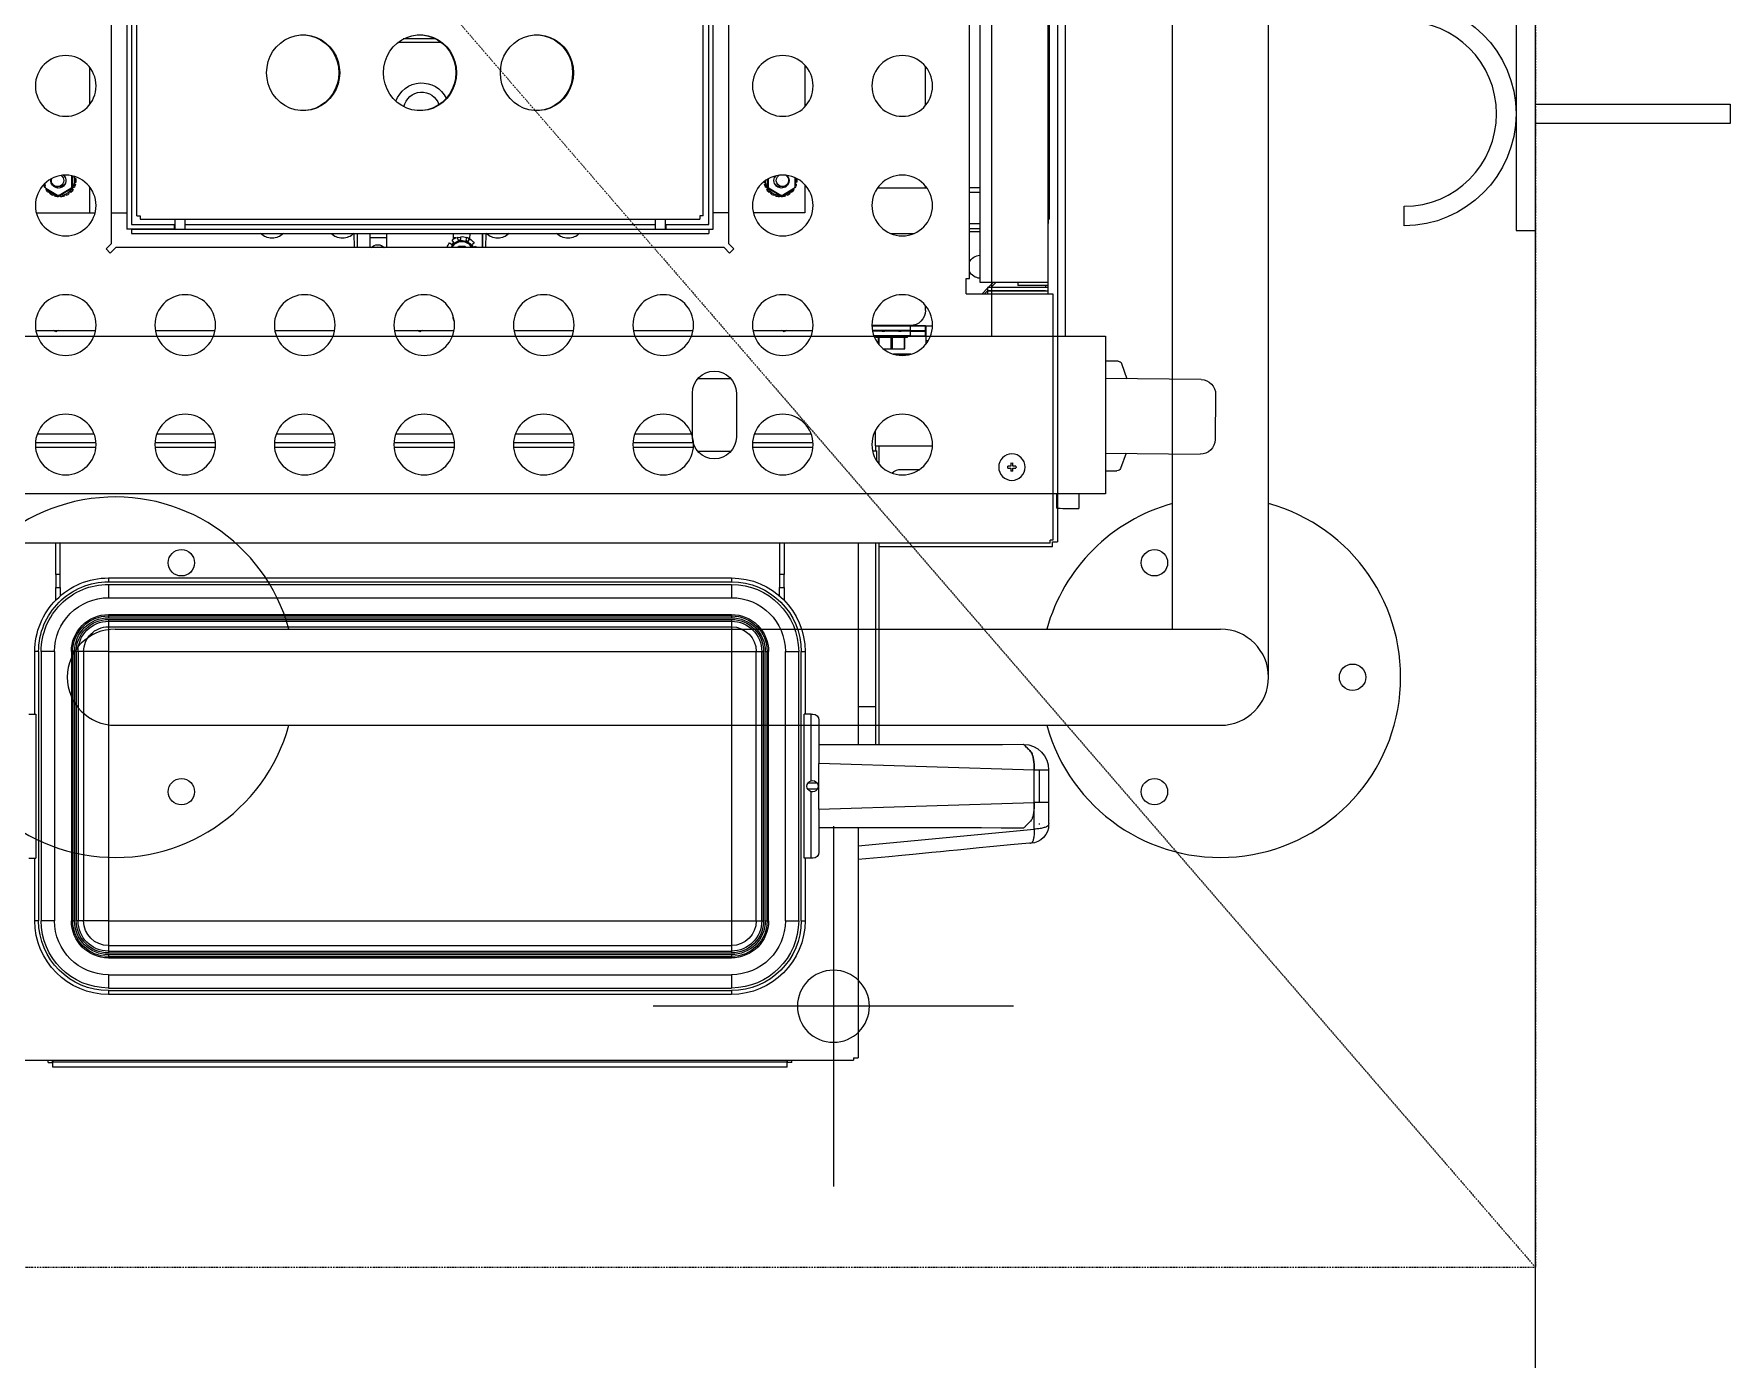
# Model space of a CAD drawing. Header units: inches. Extents: x 0 to 24647, y -6 to 17516.
# Drawn here: x 8665 to 9371, y 9760 to 10312 of the extents above; entities that cross this region are included whole.
import ezdxf

# ---------------------------------------------------------------- set-up
doc = ezdxf.new("R2010")
doc.units = ezdxf.units.IN
doc.header["$MEASUREMENT"] = 0
doc.linetypes.add('STRICHPUNKT', pattern=[1, 0.5, -0.25, 0, -0.25])
for name, color, linetype in [('200', 7, 'Continuous'), ('260G', 2, 'Continuous'), ('410AB', 90, 'Continuous'), ('410E', 240, 'Continuous'), ('610', 4, 'STRICHPUNKT'), ('BK BO', 41, 'Continuous'), ('Xr-Site Floor Plans$0$Xr_Site-Floor plans$0$a-site_counter', 8, 'Continuous')]:
    doc.layers.add(name, color=color, linetype=linetype)
doc.layers.add('500', color=4, linetype='Continuous', lineweight=13)

# ---------------------------------------------------------------- blocks, each defined once
blk = doc.blocks.new('230V')
at = {"layer": '410E'}
blk.add_lwpolyline([(8.1, -48.6), (0, -48.6), (0, 48.6), (8.1, 48.6)], close=True, dxfattribs=at)
blk.add_lwpolyline([(54.675, 38.475), (54.675, 46.575, 1), (54.675, -46.575), (54.675, -38.475, -1)], format="xyb", close=True, dxfattribs=at)
blk.add_lwpolyline([(0, 4.05), (-81, 4.05), (-81, -4.05), (0, -4.05)], dxfattribs=at)
blk = doc.blocks.new('A$C285064C4')
at = {"layer": '410AB'}
for p, q in [((75, 0, 10027229803.1), (75, 150, 10027229803.1)), ((0, 75, 10027229803.1), (150, 75, 10027229803.1))]:
    blk.add_line(p, q, dxfattribs=at)
blk.add_circle((75, 75, 10027229803.1), 15, dxfattribs=at)
blk = doc.blocks.new('A$C0A803AA6')
at = {"layer": '610'}
for p in [(0, 310), (1527, 1320.8), (1527, 0)]:
    blk.add_line(p, (0, 1320.8), dxfattribs=at)
at = {"rotation": 180}
blk.add_blockref('A$C285064C4', (183.6, 1103.6, -10027229803.1), dxfattribs=at)
blk = doc.blocks.new('alihfpih')
at = {"layer": '200'}
for p, q in [((-3843.54, -12256.56), (-3843.54, -12716.56)), ((-3803.54, -12256.56), (-3803.54, -12716.56)), ((-3803.54, -12696.56), (-2673.54, -12696.56)), ((-3823.54, -12736.56), (-2653.54, -12736.56))]:
    blk.add_line(p, q, dxfattribs=at)
for centre in [(-3871.17, -12284.06), (-3775.91, -12284.06), (-3871.17, -12689.06), (-3775.91, -12689.06), (-3823.54, -12771.56)]:
    blk.add_circle(centre, 5.5, dxfattribs=at)
for centre, radius, start, end in [((-3823.54, -12256.56), 75, 285.46601, 254.53399), ((-3823.54, -12256.56), 20, 0, 180), ((-3823.54, -12716.56), 75, 105.46601, 344.53399), ((-3823.54, -12716.56), 75, 15.46601, 74.53399), ((-3823.54, -12716.56), 20, 180, 0)]:
    blk.add_arc(centre, radius, start, end, dxfattribs=at)
blk = doc.blocks.new('D-Broiler-Duke-FBB')
at = {"layer": 'BK BO', "color": 250}
for p, q in [((80539.43, 12094.53), (80070.43, 12094.53)), ((80070.43, 12092.51), (80070.43, 12094.53)), ((79962.09, 12090.87), (79955.71, 12090.87)), ((79975.53, 12090.87), (79962.09, 12090.87)), ((79962.09, 12087.08), (79975.53, 12087.08)), ((80068.41, 12092.51), (80068.41, 12020.3)), ((80068.41, 12092.51), (80070.43, 12092.51)), ((80069.89, 12091.46), (80069.89, 11566.9)), ((80069.89, 12091.46), (80071.11, 12091.46)), ((80071.11, 12092.68), (80071.11, 12091.46)), ((80173.69, 12092.68), (80071.11, 12092.68)), ((80173.69, 12056.6), (80173.69, 12092.68)), ((80173.69, 12090.74), (80174.96, 12090.74)), ((80174.96, 12065.47), (80174.96, 12090.74)), ((80174.96, 12090.74), (80176.3, 12090.74)), ((80174.96, 12089.52), (80175.09, 12089.52)), ((80175.09, 12065.47), (80175.09, 12089.52)), ((80176.3, 12090.74), (80176.3, 12065.47)), ((80176.3, 12090.74), (80177.11, 12090.74)), ((80177.11, 12089.52), (80176.3, 12089.52)), ((80177.11, 12090.74), (80177.11, 12078.1)), ((80177.11, 12090.74), (80178.34, 12090.74)), ((80178.33, 12089.52), (80178.33, 12078.1)), ((80178.33, 12089.52), (80178.34, 12089.52)), ((80178.34, 12090.74), (80178.34, 12062.31)), ((80178.34, 12090.74), (80991.59, 12090.74)), ((80202.89, 12090.8), (80204.71, 12090.8)), ((80202.89, 12090.74), (80202.89, 12090.8)), ((80299.46, 12091.12), (80204.71, 12091.12)), ((80204.71, 12090.74), (80204.71, 12091.12)), ((79943.99, 12011.62), (79950.92, 12084.91)), ((79950.92, 12084.91), (79962.09, 12084.91)), ((79959.32, 11995.25), (79962.09, 12084.91)), ((79962.09, 12084.91), (79975.53, 12084.91)), ((79975.53, 12084.91), (79978.3, 11995.25)), ((79975.53, 12084.91), (79975.53, 12084.91)), ((80099.86, 12075.96), (80101.18, 12075.96)), ((80101.18, 12075.2), (80099.86, 12075.2)), ((80101.18, 12075.96), (80101.18, 12077.28)), ((80101.18, 12073.87), (80101.18, 12075.2)), ((80101.94, 12077.28), (80101.94, 12075.96)), ((80101.94, 12075.96), (80103.26, 12075.96)), ((80101.94, 12075.2), (80101.94, 12073.87)), ((80103.26, 12075.2), (80101.94, 12075.2)), ((80178.33, 12078.1), (80177.11, 12078.1)), ((80174.96, 12065.47), (80173.69, 12065.47)), ((80173.69, 12064.22), (80174.93, 12065.47)), ((80176.01, 12065.47), (80173.69, 12063.15)), ((80174.96, 12065.5), (80175.09, 12065.63)), ((80176.3, 12065.47), (80175.09, 12065.47)), ((80176.3, 12066.84), (80178.34, 12068.87)), ((80178.34, 12067.8), (80176.3, 12065.77)), ((80178.34, 12062.31), (80991.59, 12062.31)), ((80199.53, 12062.31), (80199.53, 12057.94)), ((80200.74, 12062.31), (80200.74, 12057.94)), ((80202.89, 12057.94), (80202.89, 12062.31)), ((80215.82, 12062.31), (80215.82, 12057.94)), ((80217.71, 12062.31), (80217.71, 12057.94)), ((80173.69, 12056.6), (80180.01, 12056.6)), ((80180.01, 12056.6), (80180.01, 12057.94)), ((80180.01, 12057.94), (80990.83, 12057.94)), ((80100.62, 12029.71), (80100.62, 12037.23)), ((80110.37, 12018.72), (80110.37, 12042.56)), ((80152.97, 12039.95), (80160.32, 12039.95)), ((80154.26, 12039.95), (80154.26, 12040.82)), ((80156.24, 12039.57), (80158.13, 12039.57)), ((80158.14, 12039.57), (80158.13, 12039.57)), ((80158.42, 12039.57), (80160.31, 12039.57)), ((80158.42, 12033.25), (80158.42, 12039.57)), ((80160.31, 12039.57), (80160.31, 12033.25)), ((80160.32, 12031.02), (80160.32, 12042.57)), ((80166.76, 12039.57), (80168.87, 12039.57)), ((80217.71, 12019.62), (80217.71, 12040.27)), ((80217.71, 12039.57), (80218.61, 12039.57)), ((80251.99, 12039.57), (80268.35, 12039.57)), ((80148.45, 12026.79), (80148.45, 12033.09)), ((80148.45, 12030.3), (80148.58, 12030.3)), ((80148.52, 12033.33), (80148.58, 12033.33)), ((80148.58, 12033.55), (80148.58, 12026.34)), ((80150.76, 12031.02), (80155.49, 12031.02)), ((80150.76, 12030.68), (80150.76, 12031.02)), ((80155.49, 12030.68), (80150.76, 12030.68)), ((80150.76, 12025.83), (80150.76, 12030.68)), ((80156.24, 12032.3), (80155.49, 12031.81)), ((80155.49, 12031.81), (80156.24, 12032.25)), ((80156.24, 12032.12), (80155.49, 12031.81)), ((80155.49, 12031.81), (80155.49, 12019.18)), ((80155.58, 12031.2), (80156.24, 12031.57)), ((80155.58, 12030.82), (80155.58, 12031.2)), ((80155.58, 12031.2), (80156.24, 12031.2)), ((80156.24, 12031.19), (80155.58, 12030.82)), ((80155.58, 12029.88), (80156.24, 12030.15)), ((80155.58, 12029.3), (80155.58, 12029.88)), ((80155.58, 12029.88), (80156.24, 12029.88)), ((80158.13, 12033.25), (80156.24, 12033.25)), ((80156.24, 12033.25), (80156.24, 12018.12)), ((80158.13, 12033.25), (80158.13, 12017.57)), ((80158.14, 12033.25), (80158.13, 12028.45)), ((80160.31, 12033.25), (80158.42, 12033.25)), ((80158.42, 12033.25), (80158.42, 12017.51)), ((80160.31, 12017.31), (80160.31, 12033.25)), ((80160.31, 12031.02), (80160.44, 12031.02)), ((80160.44, 12033.25), (80160.69, 12017.31)), ((80198.76, 12025.1), (80198.76, 12034.79)), ((80150.76, 12025.16), (80150.76, 12025.83)), ((80150.76, 12025.83), (80155.49, 12025.83)), ((80155.49, 12025.16), (80150.76, 12025.16)), ((80150.76, 12022.13), (80150.76, 12025.16)), ((80156.24, 12029.57), (80155.58, 12029.3)), ((80155.58, 12028.03), (80156.24, 12028.17)), ((80155.58, 12027.32), (80155.58, 12028.03)), ((80155.58, 12028.03), (80156.24, 12028.03)), ((80156.24, 12027.46), (80155.58, 12027.32)), ((80155.58, 12025.87), (80156.24, 12025.87)), ((80156.24, 12025.12), (80155.58, 12025.12)), ((80155.58, 12023.67), (80156.24, 12023.53)), ((80155.58, 12022.96), (80155.58, 12023.67)), ((80156.24, 12022.81), (80155.58, 12022.96)), ((80155.58, 12022.96), (80156.24, 12022.96)), ((80160.31, 12025.49), (80160.44, 12025.49)), ((79986.13, 12020.3), (80069.89, 12020.3)), ((80069.89, 12018.79), (79986.13, 12018.79)), ((80002, 12018.78), (79986.13, 12018.78)), ((80002, 12011.62), (80002, 12018.78)), ((80002, 12018.78), (80002.01, 12018.78)), ((80002.01, 12018.79), (80002.01, 12018.78)), ((80102.78, 12020.3), (80110.37, 12020.3)), ((80104.02, 12019.38), (80105.2, 12019.38)), ((80105.2, 12019.38), (80108.36, 12019.38)), ((80108.36, 12017.58), (80108.36, 12019.38)), ((80110.37, 12018.79), (80108.36, 12018.79)), ((80116.75, 12018.72), (80110.37, 12018.72)), ((80116.55, 12018.72), (80116.55, 12018.62)), ((80152.51, 12020.31), (80155.49, 12020.31)), ((80155.49, 12019.97), (80152.93, 12019.97)), ((80155.49, 12019.18), (80156.24, 12018.69)), ((80155.49, 12019.18), (80156.24, 12018.87)), ((80156.24, 12018.74), (80155.49, 12019.18)), ((80155.58, 12021.69), (80156.24, 12021.42)), ((80155.58, 12021.11), (80155.58, 12021.69)), ((80156.24, 12020.84), (80155.58, 12021.11)), ((80155.58, 12021.11), (80156.24, 12021.11)), ((80155.58, 12020.17), (80156.24, 12019.8)), ((80155.58, 12019.79), (80155.58, 12020.17)), ((80156.24, 12019.42), (80155.58, 12019.79)), ((80155.58, 12019.79), (80156.24, 12019.79)), ((80158.13, 12022.54), (80158.14, 12017.57)), ((80160.31, 12019.97), (80160.44, 12019.97)), ((80160.32, 12017.31), (80160.32, 12019.97)), ((79854.78, 11648.81), (79854.78, 12009.6)), ((79855.8, 12009.6), (79854.78, 12009.6)), ((79855.8, 12009.6), (79855.8, 12011.62)), ((79951.49, 12011.62), (79855.8, 12011.62)), ((80069.89, 12011.62), (79986.14, 12011.62)), ((79959.32, 11995.25), (79941.33, 11995.25)), ((79959.32, 11995.25), (79978.3, 11995.25)), ((79967.55, 11994.58), (79967.55, 11990.59)), ((79970.07, 11994.58), (79970.07, 11990.59)), ((79996.29, 11995.25), (79978.3, 11995.25)), ((79938.8, 11989.5), (79912.81, 11989.5)), ((79912.81, 11987.91), (79912.81, 11989.5)), ((79912.81, 11987.91), (80024.81, 11987.91)), ((79938.8, 11992.72), (79938.8, 11991.98)), ((79938.8, 11991.98), (79966.53, 11991.98)), ((79938.8, 11991.98), (79938.8, 11989.08)), ((79938.8, 11989.08), (79998.82, 11989.08)), ((79971.09, 11991.98), (79998.82, 11991.98)), ((79998.82, 11991.98), (79998.82, 11992.72)), ((79998.82, 11991.98), (79998.82, 11989.08)), ((80024.81, 11989.5), (79998.82, 11989.5)), ((80024.81, 11987.91), (80024.81, 11989.5)), ((80109.91, 11967.61), (80109.91, 11992.79)), ((80111.69, 11992.81), (80111.69, 11967.59)), ((80115.31, 11992.06), (80115.31, 11968.35)), ((80158.42, 11967.77), (80158.42, 11992.63)), ((80219.12, 11989.37), (80207.38, 11989.37)), ((80207.38, 11989.37), (80207.38, 11967.94)), ((80268.86, 11989.37), (80251.48, 11989.37)), ((79851.94, 11982.06), (79851.94, 11676.33)), ((79851.94, 11982.06), (79853.93, 11982.06)), ((79853.84, 11983.97), (79853.84, 11982.06)), ((79853.84, 11983.97), (79854.78, 11983.97)), ((79853.93, 11982.06), (79853.93, 11676.33)), ((79854.78, 11982.06), (79853.93, 11982.06)), ((79854, 11982.07), (79854, 11982.06)), ((79854, 11982.07), (79854.78, 11982.07)), ((79912.81, 11981.29), (79912.81, 11986.83)), ((79912.81, 11986.83), (80024.81, 11986.83)), ((79912.81, 11981.29), (80024.81, 11981.29)), ((80024.81, 11981.29), (80024.81, 11986.83)), ((80051.42, 11980.81), (80046.19, 11980.81)), ((80051.42, 11978.91), (80051.42, 11980.81)), ((80051.42, 11980.81), (80056.89, 11980.81)), ((80056.89, 11980.81), (80056.89, 11978.91)), ((80069.89, 11980.81), (80056.89, 11980.81)), ((80158.42, 11981.8), (80157.89, 11980.82)), ((80157.89, 11980.82), (80158.42, 11979.84)), ((80214.72, 11981.1), (80214.3, 11981.19)), ((80214.56, 11981.9), (80214.98, 11981.81)), ((80214.56, 11981.9), (80214.98, 11981.75)), ((80217.45, 11984.87), (80214.65, 11980.04)), ((80214.98, 11981.81), (80214.72, 11981.1)), ((80215.71, 11983.08), (80215.37, 11983.3)), ((80216.2, 11983.65), (80215.71, 11983.08)), ((80215.86, 11983.88), (80216.2, 11983.65)), ((80215.86, 11983.88), (80216.2, 11983.59)), ((80217.75, 11985.3), (80218.03, 11985.21)), ((80217.75, 11985.3), (80218.03, 11985.21)), ((80222.03, 11985.21), (80218.03, 11985.21)), ((80219.35, 11985.47), (80219.28, 11985.85)), ((80220.1, 11985.6), (80219.35, 11985.47)), ((80220.02, 11985.98), (80220.1, 11985.6)), ((80220.02, 11985.98), (80220.1, 11985.54)), ((80221.56, 11985.6), (80221.64, 11985.98)), ((80221.56, 11985.54), (80221.64, 11985.98)), ((80221.9, 11985.5), (80221.56, 11985.6)), ((79912.81, 11974.29), (80024.81, 11974.29)), ((79912.81, 11973.71), (79912.81, 11974.29)), ((79912.81, 11973.71), (80024.81, 11973.71)), ((79912.81, 11972.95), (79912.81, 11973.71)), ((80024.81, 11973.71), (80024.81, 11974.29)), ((80024.81, 11972.95), (80024.81, 11973.71)), ((80047.98, 11978.91), (80051.42, 11978.91)), ((80056.89, 11978.91), (80051.42, 11978.91)), ((80069.89, 11978.91), (80056.89, 11978.91)), ((80214.02, 11979.6), (80214.46, 11979.66)), ((80214.02, 11979.6), (80214.65, 11979.37)), ((80214.65, 11978.96), (80214.02, 11978.85)), ((80214.3, 11977.26), (80214.72, 11977.47)), ((80214.3, 11977.26), (80214.72, 11977.41)), ((80214.46, 11979.66), (80214.64, 11979.3)), ((80214.98, 11976.76), (80214.56, 11976.55)), ((80214.64, 11979.71), (80214.64, 11979.3)), ((80214.65, 11979.37), (80217.45, 11974.54)), ((80214.65, 11979.37), (80214.65, 11978.96)), ((80214.65, 11978.96), (80217.45, 11974.13)), ((80214.72, 11977.47), (80214.98, 11976.76)), ((80214.72, 11977.47), (80214.72, 11977.41)), ((80214.72, 11977.41), (80214.96, 11976.75)), ((80215.37, 11975.15), (80215.71, 11975.5)), ((80215.37, 11975.15), (80215.71, 11975.44)), ((80215.71, 11975.5), (80216.2, 11974.92)), ((80215.71, 11975.5), (80215.71, 11975.44)), ((80215.71, 11975.44), (80216.17, 11974.89)), ((80216.2, 11974.92), (80215.86, 11974.57)), ((80217.1, 11973.54), (80217.45, 11974.13)), ((80217.1, 11973.54), (80217.45, 11974.13)), ((80217.45, 11974.13), (80217.45, 11974.54)), ((80217.45, 11974.13), (80218.03, 11973.79)), ((80217.45, 11974.13), (80218.03, 11973.79)), ((80218.03, 11973.79), (80217.75, 11973.16)), ((80218.03, 11974.21), (80221.55, 11974.21)), ((80218.03, 11974.21), (80218.03, 11973.79)), ((80218.03, 11973.79), (80221.32, 11973.79)), ((80218.27, 11980.06), (80218.27, 11979.04)), ((79912.81, 11972.95), (80024.81, 11972.95)), ((79912.81, 11971.49), (79912.81, 11972.24)), ((79912.81, 11972.24), (80024.81, 11972.24)), ((79912.81, 11971.49), (80024.81, 11971.49)), ((79912.81, 11969.18), (79912.81, 11971.49)), ((79912.81, 11969.18), (80024.81, 11969.18)), ((79912.81, 11958.86), (79912.81, 11969.18)), ((80024.81, 11971.49), (80024.81, 11972.24)), ((80024.81, 11969.18), (80024.81, 11971.49)), ((80024.81, 11958.86), (80024.81, 11969.18)), ((80219.28, 11972.61), (80219.35, 11973.11)), ((80219.28, 11972.61), (80219.35, 11973.05)), ((80219.35, 11973.11), (80220.1, 11972.97)), ((80219.35, 11973.11), (80219.35, 11973.05)), ((80219.35, 11973.05), (80220.09, 11972.92)), ((80220.1, 11972.97), (80220.02, 11972.48)), ((80192.38, 11959.82), (80190.66, 11958.11)), ((80194.63, 11957.57), (80192.38, 11959.82)), ((79882.17, 11958.86), (79882.17, 11699.53)), ((79883.77, 11958.86), (79882.17, 11958.86)), ((79883.77, 11699.53), (79883.77, 11958.86)), ((79890.39, 11958.86), (79884.84, 11958.86)), ((79884.84, 11699.53), (79884.84, 11958.86)), ((79890.39, 11699.53), (79890.39, 11958.86)), ((79897.39, 11699.53), (79897.39, 11958.86)), ((79897.97, 11958.86), (79897.39, 11958.86)), ((79897.97, 11699.53), (79897.97, 11958.86)), ((79898.73, 11958.86), (79897.97, 11958.86)), ((79898.73, 11699.53), (79898.73, 11958.86)), ((79900.19, 11958.86), (79899.43, 11958.86)), ((79899.43, 11699.53), (79899.43, 11958.86)), ((79900.19, 11699.53), (79900.19, 11958.86)), ((79902.49, 11958.86), (79900.19, 11958.86)), ((79902.49, 11699.53), (79902.49, 11958.86)), ((79912.81, 11958.86), (79902.49, 11958.86)), ((80024.81, 11958.86), (79912.81, 11958.86)), ((79912.81, 11699.53), (79912.81, 11958.86)), ((80035.13, 11958.86), (80024.81, 11958.86)), ((80024.81, 11699.53), (80024.81, 11958.86)), ((80037.43, 11958.86), (80035.13, 11958.86)), ((80035.13, 11699.53), (80035.13, 11958.86)), ((80038.19, 11958.86), (80037.43, 11958.86)), ((80037.43, 11699.53), (80037.43, 11958.86)), ((80038.19, 11699.53), (80038.19, 11958.86)), ((80039.65, 11958.86), (80038.89, 11958.86)), ((80038.89, 11699.53), (80038.89, 11958.86)), ((80040.24, 11958.86), (80039.65, 11958.86)), ((80039.65, 11699.53), (80039.65, 11958.86)), ((80040.24, 11699.53), (80040.24, 11958.86)), ((80047.24, 11699.53), (80047.24, 11958.86)), ((80052.78, 11958.86), (80047.24, 11958.86)), ((80052.78, 11699.53), (80052.78, 11958.86)), ((80053.86, 11699.53), (80053.86, 11958.86)), ((80055.45, 11958.86), (80053.86, 11958.86)), ((80055.45, 11699.53), (80055.45, 11958.86)), ((80190.66, 11958.11), (80192.91, 11955.86)), ((80192.91, 11955.86), (80192.91, 11702.56)), ((80893.66, 11957.57), (80194.63, 11957.57)), ((80207.38, 11957.57), (80207.38, 11951.28)), ((80200.62, 11949.39), (80198.72, 11949.39)), ((80198.72, 11709.08), (80198.72, 11949.39)), ((80200.62, 11931.55), (80200.62, 11951.28)), ((80200.62, 11951.28), (80886.66, 11951.28)), ((80200.62, 11709.08), (80200.62, 11949.39)), ((80202.51, 11949.39), (80884.77, 11949.39)), ((80202.51, 11931.55), (80202.51, 11949.39)), ((80202.64, 11949.01), (80202.51, 11949.01)), ((80202.64, 11949.01), (80202.64, 11949.39)), ((80204.79, 11712.75), (80204.79, 11945.72)), ((80206.18, 11945.72), (80204.79, 11945.72)), ((80206.18, 11947.11), (80881.1, 11947.11)), ((80206.18, 11947.11), (80206.18, 11945.72)), ((80109.91, 11917.87), (80109.91, 11943.05)), ((80111.69, 11943.07), (80111.69, 11917.85)), ((80115.31, 11942.31), (80115.31, 11918.6)), ((80158.42, 11918.03), (80158.42, 11942.89)), ((80202.51, 11931.55), (80200.62, 11931.55)), ((80200.62, 11931.34), (80204.79, 11931.34)), ((80202.51, 11927.15), (80200.62, 11927.15)), ((80200.62, 11731.32), (80200.62, 11927.15)), ((80202.51, 11731.32), (80202.51, 11927.15)), ((80204.79, 11927.15), (80202.51, 11927.15)), ((80109.91, 11868.13), (80109.91, 11893.31)), ((80111.69, 11893.33), (80111.69, 11868.11)), ((80115.31, 11892.57), (80115.31, 11868.86)), ((80158.42, 11868.29), (80158.42, 11893.15)), ((80196.83, 11890.92), (80196.83, 11890.78)), ((80196.83, 11861.61), (80196.83, 11861.47)), ((80192.91, 11856.6), (80198.72, 11856.79)), ((80192.91, 11855.37), (80198.72, 11855.37)), ((80192.91, 11855.28), (80198.72, 11855.28)), ((80193.5, 11847.97), (80192.91, 11848.31)), ((80193.06, 11851.31), (80193.51, 11852.46)), ((80194.07, 11850.77), (80193.06, 11851.31)), ((80193.5, 11845.24), (80193.5, 11847.97)), ((80194.79, 11851.76), (80194.07, 11850.77)), ((80195.47, 11849.28), (80196.5, 11849.95)), ((80195.95, 11848.25), (80195.47, 11849.28)), ((80197.12, 11848.63), (80195.95, 11848.25)), ((80196.06, 11849.66), (80196.93, 11849.2)), ((80196.93, 11849.36), (80196.2, 11849.75)), ((80196.5, 11849.95), (80198.72, 11850.16)), ((80196.93, 11849.2), (80196.93, 11849.36)), ((80196.93, 11849.2), (80197.12, 11848.63)), ((80109.91, 11818.39), (80109.91, 11843.57)), ((80111.69, 11843.59), (80111.69, 11818.36)), ((80115.31, 11842.83), (80115.31, 11819.12)), ((80158.42, 11818.55), (80158.42, 11843.41)), ((80164.04, 11843.03), (80164.48, 11843.03)), ((80192.91, 11844.9), (80193.5, 11845.24)), ((80194.19, 11842.54), (80195.03, 11843.32)), ((80194.92, 11841.54), (80194.19, 11842.54)), ((80195.35, 11843.05), (80194.74, 11843.05)), ((80195.03, 11843.32), (80195.98, 11842.54)), ((80196, 11845.11), (80196.21, 11846.23)), ((80197.17, 11844.73), (80196, 11845.11)), ((80196.21, 11846.23), (80197.44, 11846.16)), ((80198.72, 11843.05), (80196.37, 11843.05)), ((80196.93, 11846.19), (80197.17, 11844.73)), ((80196.93, 11844.07), (80196.93, 11843.05)), ((80278.2, 11838.18), (80278.2, 11819.95)), ((80279.72, 11835.86), (80279.72, 11822.27)), ((80158.42, 11830.19), (80157.89, 11829.21)), ((80157.89, 11829.21), (80158.42, 11828.23)), ((80192.91, 11815.41), (80198.72, 11815.41)), ((80193.02, 11811.73), (80192.91, 11811.09)), ((80196.93, 11815.41), (80196.93, 11808.31)), ((80198.72, 11808.31), (80192.91, 11808.31)), ((80192.91, 11803.18), (80198.72, 11803.18)), ((80198.72, 11803.05), (80192.91, 11803.05)), ((80198.72, 11801.68), (80192.91, 11801.81)), ((80196.83, 11797), (80196.83, 11796.86)), ((80109.91, 11768.64), (80109.91, 11793.83)), ((80111.69, 11793.85), (80111.69, 11768.62)), ((80115.31, 11793.09), (80115.31, 11769.38)), ((80158.42, 11768.81), (80158.42, 11793.66)), ((80196.83, 11767.69), (80196.83, 11767.54)), ((80109.91, 11718.9), (80109.91, 11744.09)), ((80111.69, 11744.11), (80111.69, 11718.88)), ((80115.31, 11743.35), (80115.31, 11719.64)), ((80158.42, 11719.07), (80158.42, 11743.92)), ((80202.51, 11731.32), (80200.62, 11731.32)), ((80204.79, 11727.12), (80200.62, 11727.12)), ((80202.51, 11726.92), (80200.62, 11726.92)), ((80200.62, 11726.92), (80200.62, 11707.19)), ((80204.79, 11731.32), (80202.51, 11731.32)), ((80202.51, 11709.08), (80202.51, 11726.92)), ((80206.18, 11712.75), (80204.79, 11712.75)), ((80206.18, 11711.35), (80206.18, 11712.75)), ((80200.62, 11709.08), (80198.72, 11709.08)), ((80886.66, 11707.19), (80200.62, 11707.19)), ((80202.64, 11709.46), (80202.51, 11709.46)), ((80884.77, 11709.08), (80202.51, 11709.08)), ((80202.64, 11709.08), (80202.64, 11709.46)), ((80206.18, 11711.35), (80881.1, 11711.35)), ((80207.38, 11700.84), (80207.38, 11707.19)), ((79883.77, 11699.53), (79882.17, 11699.53)), ((79890.39, 11699.53), (79884.84, 11699.53)), ((79897.97, 11699.53), (79897.39, 11699.53)), ((79898.73, 11699.53), (79897.97, 11699.53)), ((79900.19, 11699.53), (79899.43, 11699.53)), ((79902.49, 11699.53), (79900.19, 11699.53)), ((79912.81, 11699.53), (79902.49, 11699.53)), ((80024.81, 11699.53), (79912.81, 11699.53)), ((79912.81, 11699.53), (79912.81, 11689.21)), ((80035.13, 11699.53), (80024.81, 11699.53)), ((80024.81, 11699.53), (80024.81, 11689.21)), ((80037.43, 11699.53), (80035.13, 11699.53)), ((80038.19, 11699.53), (80037.43, 11699.53)), ((80039.65, 11699.53), (80038.89, 11699.53)), ((80040.24, 11699.53), (80039.65, 11699.53)), ((80052.78, 11699.53), (80047.24, 11699.53)), ((80055.45, 11699.53), (80053.86, 11699.53)), ((80192.91, 11702.56), (80190.66, 11700.31)), ((80190.66, 11700.31), (80192.38, 11698.59)), ((80192.38, 11698.59), (80194.63, 11700.84)), ((80194.63, 11700.84), (80893.66, 11700.84)), ((80109.91, 11669.16), (80109.91, 11694.34)), ((80111.69, 11694.36), (80111.69, 11669.14)), ((80115.31, 11693.61), (80115.31, 11669.9)), ((80158.42, 11669.32), (80158.42, 11694.18)), ((80207.38, 11691.77), (80207.38, 11694.01)), ((80207.38, 11691.77), (80218.13, 11691.77)), ((80207.38, 11669.49), (80207.38, 11691.77)), ((80252.47, 11691.77), (80267.87, 11691.77)), ((80024.81, 11689.21), (79912.81, 11689.21)), ((79912.81, 11689.21), (79912.81, 11686.9)), ((79912.81, 11686.9), (79912.81, 11686.15)), ((80024.81, 11686.9), (79912.81, 11686.9)), ((80024.81, 11686.15), (79912.81, 11686.15)), ((80024.81, 11685.44), (79912.81, 11685.44)), ((79912.81, 11685.44), (79912.81, 11684.68)), ((80024.81, 11684.68), (79912.81, 11684.68)), ((79912.81, 11684.68), (79912.81, 11684.1)), ((80024.81, 11684.1), (79912.81, 11684.1)), ((80024.81, 11689.21), (80024.81, 11686.9)), ((80024.81, 11686.9), (80024.81, 11686.15)), ((80024.81, 11685.44), (80024.81, 11684.68)), ((80024.81, 11684.68), (80024.81, 11684.1)), ((80217.45, 11684.29), (80214.65, 11679.45)), ((80217.45, 11684.29), (80217.1, 11684.88)), ((80217.45, 11684.29), (80217.1, 11684.88)), ((80218.03, 11684.62), (80217.45, 11684.29)), ((80218.03, 11684.62), (80217.45, 11684.29)), ((80217.45, 11683.87), (80217.45, 11684.29)), ((80217.75, 11685.26), (80218.03, 11684.62)), ((80222.73, 11684.62), (80218.03, 11684.62)), ((80218.03, 11684.62), (80218.03, 11684.21)), ((80222.82, 11684.21), (80218.03, 11684.21)), ((80219.35, 11685.31), (80219.28, 11685.81)), ((80219.35, 11685.37), (80219.28, 11685.81)), ((80220.09, 11685.5), (80219.35, 11685.37)), ((80220.1, 11685.44), (80219.35, 11685.31)), ((80219.35, 11685.31), (80219.35, 11685.37)), ((80220.02, 11685.94), (80220.1, 11685.44)), ((80221.56, 11685.44), (80221.64, 11685.94)), ((80222.31, 11685.31), (80221.56, 11685.44)), ((80222.31, 11685.37), (80221.57, 11685.5)), ((80222.39, 11685.81), (80222.31, 11685.37)), ((80222.31, 11685.31), (80222.31, 11685.37)), ((80024.81, 11677.1), (79912.81, 11677.1)), ((79912.81, 11677.1), (79912.81, 11671.56)), ((80024.81, 11677.1), (80024.81, 11671.56)), ((80046.19, 11677.58), (80051.42, 11677.58)), ((80051.42, 11679.48), (80047.98, 11679.48)), ((80051.42, 11677.58), (80051.42, 11679.48)), ((80051.42, 11679.48), (80056.89, 11679.48)), ((80056.89, 11677.58), (80051.42, 11677.58)), ((80056.89, 11679.48), (80056.89, 11677.58)), ((80056.89, 11679.48), (80069.89, 11679.48)), ((80056.89, 11677.58), (80069.89, 11677.58)), ((80158.42, 11678.57), (80157.89, 11677.6)), ((80157.89, 11677.6), (80158.42, 11676.62)), ((80214.02, 11679.57), (80214.65, 11679.45)), ((80214.65, 11679.04), (80214.02, 11678.81)), ((80214.46, 11678.75), (80214.02, 11678.81)), ((80214.72, 11680.94), (80214.3, 11681.16)), ((80214.72, 11681), (80214.3, 11681.16)), ((80214.3, 11677.22), (80214.72, 11677.31)), ((80214.64, 11679.12), (80214.46, 11678.75)), ((80214.56, 11681.87), (80214.98, 11681.65)), ((80214.64, 11679.12), (80214.64, 11678.71)), ((80217.45, 11683.87), (80214.65, 11679.04)), ((80214.65, 11679.45), (80214.65, 11679.04)), ((80214.65, 11678.37), (80217.45, 11673.54)), ((80214.96, 11681.66), (80214.72, 11681)), ((80214.98, 11681.65), (80214.72, 11680.94)), ((80214.72, 11680.94), (80214.72, 11681)), ((80214.72, 11677.31), (80214.98, 11676.6)), ((80215.71, 11682.92), (80215.37, 11683.26)), ((80215.71, 11682.98), (80215.37, 11683.26)), ((80216.17, 11683.52), (80215.71, 11682.98)), ((80216.2, 11683.5), (80215.71, 11682.92)), ((80215.71, 11682.92), (80215.71, 11682.98)), ((80215.86, 11683.84), (80216.2, 11683.5)), ((80218.27, 11679.38), (80218.27, 11678.36)), ((79851.94, 11676.33), (79853.93, 11676.33)), ((79853.84, 11674.42), (79853.84, 11676.33)), ((79853.84, 11674.42), (79854.78, 11674.42)), ((79854.78, 11676.33), (79853.93, 11676.33)), ((79854, 11676.32), (79854, 11676.33)), ((79854, 11676.32), (79854.78, 11676.32)), ((80024.81, 11671.56), (79912.81, 11671.56)), ((80024.81, 11670.48), (79912.81, 11670.48)), ((79912.81, 11670.48), (79912.81, 11668.89)), ((80024.81, 11670.48), (80024.81, 11668.89)), ((80214.98, 11676.66), (80214.56, 11676.51)), ((80214.98, 11676.6), (80214.56, 11676.51)), ((80215.37, 11675.11), (80215.71, 11675.34)), ((80215.71, 11675.34), (80216.2, 11674.76)), ((80216.2, 11674.82), (80215.86, 11674.54)), ((80216.2, 11674.76), (80215.86, 11674.54)), ((80218.03, 11673.21), (80217.75, 11673.12)), ((80218.03, 11673.21), (80217.75, 11673.12)), ((80218.03, 11673.21), (80219.74, 11673.21)), ((80219.51, 11672.97), (80218.67, 11673.21)), ((79912.81, 11668.89), (79938.8, 11668.89)), ((79998.82, 11669.31), (79938.8, 11669.31)), ((79938.8, 11666.41), (79938.8, 11669.31)), ((79998.82, 11666.41), (79998.82, 11669.31)), ((79998.82, 11668.89), (80024.81, 11668.89))]:
    blk.add_line(p, q, dxfattribs=at)
at = {"layer": 'BK BO', "color": 250, "flags": 128}
for points in [[(79945.05, 12082.91), (79944.35, 12074.95), (79943.71, 12067.97), (79943.13, 12061.95), (79942.63, 12056.91), (79942.23, 12053), (79941.87, 12049.51), (79941.53, 12045.93), (79941.18, 12042.23), (79940.81, 12038.4), (79940.44, 12034.4), (79939.99, 12029.75), (79939.47, 12024.29), (79938.87, 12017.99), (79938.26, 12011.62)], [(79951.39, 12080.47), (79951.41, 12071.13), (79951.42, 12062.87), (79951.43, 12055.72), (79951.45, 12049.45), (79951.46, 12043.22), (79951.47, 12036.94), (79951.48, 12030.61), (79951.49, 12019.8), (79951.49, 12009.97), (79951.47, 12000.51), (79951.47, 11998.16), (79951.48, 11996.07), (79951.48, 11995.25)], [(79986.15, 11995.25), (79986.15, 11995.32), (79986.15, 11996.2), (79986.16, 11997.09), (79986.16, 11998.53), (79986.15, 12000.01), (79986.15, 12001.54), (79986.14, 12005.33), (79986.13, 12012.79), (79986.13, 12020.23), (79986.14, 12027.68), (79986.15, 12032.03), (79986.15, 12036.28), (79986.16, 12040.41), (79986.17, 12044.99), (79986.18, 12050.45), (79986.19, 12056.67), (79986.21, 12063.75), (79986.22, 12071.69), (79986.23, 12080.47)], [(80156.24, 12033.25), (80156.24, 12034.48), (80156.24, 12035.67), (80156.24, 12036.76), (80156.24, 12037.72), (80156.24, 12038.5), (80156.24, 12039.09), (80156.24, 12039.45), (80156.24, 12039.57)], [(80158.13, 12039.57), (80158.13, 12039.45), (80158.13, 12039.09), (80158.13, 12038.5), (80158.13, 12037.72), (80158.13, 12036.76), (80158.13, 12035.67), (80158.13, 12034.48), (80158.13, 12033.25)], [(80158.14, 12033.25), (80158.14, 12034.48), (80158.14, 12035.67), (80158.14, 12036.76), (80158.14, 12037.72), (80158.14, 12038.5), (80158.14, 12039.09), (80158.14, 12039.45), (80158.14, 12039.57)], [(80155.58, 12025.12), (80155.58, 12025.78), (80155.58, 12025.87)], [(80158.13, 12028.45), (80158.13, 12028.58), (80158.13, 12029.16), (80158.13, 12029.43), (80158.13, 12029.34), (80158.13, 12028.91), (80158.13, 12028.18), (80158.13, 12027.2), (80158.13, 12026.08), (80158.13, 12024.91), (80158.13, 12023.78), (80158.13, 12022.81), (80158.13, 12022.08), (80158.13, 12021.65), (80158.13, 12021.56), (80158.13, 12021.82), (80158.13, 12022.41), (80158.13, 12022.54)], [(80217.3, 11984.62), (80217.13, 11984.86), (80217.1, 11984.92)], [(80222.99, 11981.52), (80222.86, 11981.64), (80222.82, 11981.67)], [(80222.73, 11977.32), (80222.65, 11977.23), (80222.18, 11976.86)], [(80220.4, 11972.44), (80220.22, 11972.45), (80220.02, 11972.48)], [(80281.48, 11877.55), (80281.43, 11878.69), (80281.08, 11880.94), (80280.39, 11883.11), (80279.36, 11885.15), (80278.03, 11887.03), (80276.43, 11888.7), (80274.58, 11890.11), (80272.54, 11891.25), (80270.34, 11892.08), (80268.04, 11892.59), (80265.68, 11892.76), (80263.33, 11892.59), (80261.03, 11892.08), (80258.83, 11891.25), (80256.79, 11890.11), (80254.94, 11888.7), (80253.34, 11887.03), (80252.01, 11885.15), (80250.98, 11883.11), (80250.29, 11880.94), (80249.94, 11878.69), (80249.89, 11877.55)], [(80265.68, 11893.08), (80263.33, 11892.91), (80261.03, 11892.41), (80258.83, 11891.58), (80256.79, 11890.44), (80254.94, 11889.03), (80253.34, 11887.36), (80252.01, 11885.48), (80250.98, 11883.44), (80250.29, 11881.26), (80249.94, 11879.02), (80249.94, 11876.74), (80250.29, 11874.5), (80250.98, 11872.33), (80252.01, 11870.28), (80253.34, 11868.4), (80254.94, 11866.74), (80256.79, 11865.32), (80258.83, 11864.18), (80261.03, 11863.35), (80263.33, 11862.85), (80265.68, 11862.68), (80268.04, 11862.85), (80270.34, 11863.35), (80272.54, 11864.18), (80274.58, 11865.32), (80276.43, 11866.74), (80278.03, 11868.4), (80279.36, 11870.28), (80280.39, 11872.33), (80281.08, 11874.5), (80281.43, 11876.74), (80281.43, 11879.02), (80281.08, 11881.26), (80280.39, 11883.44), (80279.36, 11885.48), (80278.03, 11887.36), (80276.43, 11889.03), (80274.58, 11890.44), (80272.54, 11891.58), (80270.34, 11892.41), (80268.04, 11892.91), (80265.68, 11893.08)], [(80281.48, 11828.9), (80281.43, 11830.04), (80281.08, 11832.29), (80280.39, 11834.46), (80279.36, 11836.51), (80278.03, 11838.38), (80276.43, 11840.05), (80274.58, 11841.46), (80272.54, 11842.6), (80270.34, 11843.43), (80268.04, 11843.94), (80265.68, 11844.11), (80263.33, 11843.94), (80261.03, 11843.43), (80258.83, 11842.6), (80256.79, 11841.46), (80254.94, 11840.05), (80253.34, 11838.38), (80252.01, 11836.51), (80250.98, 11834.46), (80250.29, 11832.29), (80249.94, 11830.04), (80249.89, 11828.9)], [(80265.68, 11844.44), (80263.33, 11844.27), (80261.03, 11843.76), (80258.83, 11842.93), (80256.79, 11841.79), (80254.94, 11840.38), (80253.34, 11838.71), (80252.01, 11836.83), (80250.98, 11834.79), (80250.29, 11832.62), (80249.94, 11830.37), (80249.94, 11828.1), (80250.29, 11825.85), (80250.98, 11823.68), (80252.01, 11821.63), (80253.34, 11819.75), (80254.94, 11818.09), (80256.79, 11816.67), (80258.83, 11815.54), (80261.03, 11814.71), (80263.33, 11814.2), (80265.68, 11814.03), (80268.04, 11814.2), (80270.34, 11814.71), (80272.54, 11815.54), (80274.58, 11816.67), (80276.43, 11818.09), (80278.03, 11819.75), (80279.36, 11821.63), (80280.39, 11823.68), (80281.08, 11825.85), (80281.43, 11828.1), (80281.43, 11830.37), (80281.08, 11832.62), (80280.39, 11834.79), (80279.36, 11836.83), (80278.03, 11838.71), (80276.43, 11840.38), (80274.58, 11841.79), (80272.54, 11842.93), (80270.34, 11843.76), (80268.04, 11844.27), (80265.68, 11844.44)], [(80192.91, 11812.37), (80193.02, 11811.62), (80192.91, 11810.87)], [(80281.48, 11780.26), (80281.43, 11781.39), (80281.08, 11783.64), (80280.39, 11785.81), (80279.36, 11787.86), (80278.03, 11789.73), (80276.43, 11791.4), (80274.58, 11792.82), (80272.54, 11793.95), (80270.34, 11794.78), (80268.04, 11795.29), (80265.68, 11795.46), (80263.33, 11795.29), (80261.03, 11794.78), (80258.83, 11793.95), (80256.79, 11792.82), (80254.94, 11791.4), (80253.34, 11789.73), (80252.01, 11787.86), (80250.98, 11785.81), (80250.29, 11783.64), (80249.94, 11781.39), (80249.89, 11780.26)], [(80265.68, 11795.79), (80263.33, 11795.62), (80261.03, 11795.11), (80258.83, 11794.28), (80256.79, 11793.14), (80254.94, 11791.73), (80253.34, 11790.06), (80252.01, 11788.19), (80250.98, 11786.14), (80250.29, 11783.97), (80249.94, 11781.72), (80249.94, 11779.45), (80250.29, 11777.2), (80250.98, 11775.03), (80252.01, 11772.98), (80253.34, 11771.11), (80254.94, 11769.44), (80256.79, 11768.02), (80258.83, 11766.89), (80261.03, 11766.06), (80263.33, 11765.55), (80265.68, 11765.38), (80268.04, 11765.55), (80270.34, 11766.06), (80272.54, 11766.89), (80274.58, 11768.02), (80276.43, 11769.44), (80278.03, 11771.11), (80279.36, 11772.98), (80280.39, 11775.03), (80281.08, 11777.2), (80281.43, 11779.45), (80281.43, 11781.72), (80281.08, 11783.97), (80280.39, 11786.14), (80279.36, 11788.19), (80278.03, 11790.06), (80276.43, 11791.73), (80274.58, 11793.14), (80272.54, 11794.28), (80270.34, 11795.11), (80268.04, 11795.62), (80265.68, 11795.79)], [(80222.18, 11681.55), (80222.65, 11681.19), (80223.02, 11680.71)], [(80217.1, 11673.5), (80217.21, 11673.67), (80217.3, 11673.8)]]:
    blk.add_lwpolyline(points, dxfattribs=at)
at = {"layer": 'BK BO', "color": 250}
for centre, radius in [((80101.56, 12075.58), 5.5), ((80110.95, 12029.94), 12.63), ((80160.69, 12029.94), 12.63), ((80210.43, 12029.94), 12.63), ((80260.17, 12029.94), 12.63), ((80110.95, 11980.2), 12.63), ((80160.69, 11980.2), 12.63), ((80210.43, 11980.2), 12.63), ((80260.17, 11980.2), 12.63), ((80220.83, 11980.06), 0.0252), ((80110.95, 11930.46), 12.63), ((80160.69, 11930.46), 12.63), ((80110.95, 11880.72), 12.63), ((80160.69, 11880.72), 12.63), ((80110.95, 11830.98), 12.63), ((80160.69, 11830.98), 12.63), ((80110.95, 11781.24), 12.63), ((80160.69, 11781.24), 12.63), ((80110.95, 11731.49), 12.63), ((80160.69, 11731.49), 12.63), ((80110.95, 11681.75), 12.63), ((80160.69, 11681.75), 12.63), ((80210.43, 11681.75), 12.63), ((80260.17, 11681.75), 12.63), ((80220.83, 11678.36), 0.0252)]:
    blk.add_circle(centre, radius, dxfattribs=at)
for centre, radius, start, end in [((79952.78, 12083.19), 7.69, 89.0559, 177.73538), ((79975.6, 12080.24), 10.63, 1.26593, 90.37998), ((80101.56, 12075.58), 1.74, 167.44414, 192.55586), ((80101.56, 12075.58), 1.74, 77.44414, 102.55586), ((80101.56, 12075.58), 1.74, 257.44414, 282.55586), ((80101.56, 12075.58), 1.74, 347.44414, 12.55586), ((80184.95, 12062.31), 4.75, 180, 246.95721), ((80184.95, 12062.31), 0.0253, 180, 0), ((80184.95, 12062.31), 4.75, 293.04279, 0), ((80166.76, 12033.25), 6.32, 90, 180), ((80094.31, 12029.71), 6.32, 319.17743, 0), ((79941.33, 11992.72), 2.53, 90, 180), ((79968.81, 11992.59), 2.36, 345.03255, 194.96745), ((79996.29, 11992.72), 2.53, 0, 90), ((79912.81, 11958.86), 30.64, 90, 180), ((79912.81, 11958.86), 29.05, 90, 180), ((79968.81, 11992.59), 2.36, 194.96753, 345.03247), ((80024.81, 11958.86), 30.64, 0, 90), ((80024.81, 11958.86), 29.05, 0, 90), ((79912.81, 11958.86), 27.97, 90, 180), ((79912.81, 11958.86), 22.43, 90, 180), ((80024.81, 11958.86), 27.97, 0, 90), ((80024.81, 11958.86), 22.43, 0, 90), ((80220.78, 11979.23), 6.78, 163.12095, 176.80543), ((80220.81, 11979.29), 6.29, 124.97425, 270.02406), ((80220.8, 11979.22), 6.79, 143.07709, 156.73393), ((80220.82, 11979.2), 6.82, 123.08101, 136.70355), ((80220.83, 11979.68), 6.19, 116.805, 123.00489), ((80220.83, 11979.7), 3.15, 48.42693, 209.84711), ((80220.82, 11979.22), 3.14, 128.8426, 175.57522), ((80220.81, 11979.12), 3.14, 133.69814, 174.62448), ((80220.83, 11979.18), 6.84, 103.13248, 116.72701), ((80220.83, 11980.05), 2.56, 90.01903, 326.50174), ((80220.83, 11979.25), 6.34, 80.30631, 109.96782), ((80220.83, 11979.17), 6.85, 83.20935, 96.79065), ((80220.83, 11980.05), 2.57, 32.2245, 90.04558), ((79912.81, 11958.86), 15.43, 90, 180), ((79912.81, 11958.86), 14.85, 90, 180), ((80024.81, 11958.86), 15.43, 0, 90), ((80024.81, 11958.86), 14.85, 0, 90), ((80220.78, 11979.23), 6.78, 183.19457, 196.87905), ((80220.8, 11979.23), 6.79, 203.26607, 216.92291), ((80220.8, 11979.71), 6.16, 176.89303, 183.10697), ((80220.8, 11979.3), 6.16, 180, 183.11052), ((80220.82, 11979.25), 6.82, 223.29582, 236.92043), ((80220.83, 11979.74), 6.2, 236.99476, 243.19315), ((80220.82, 11979.32), 6.19, 236.99284, 243.19507), ((80220.83, 11979.72), 3.17, 210.18394, 306.007), ((80220.82, 11979.04), 2.55, 180.04671, 238.48019), ((79912.81, 11958.86), 14.09, 90, 180), ((79912.81, 11958.86), 13.38, 90, 180), ((79912.81, 11958.86), 12.63, 90, 180), ((79912.81, 11958.86), 10.32, 90, 180), ((80024.81, 11958.86), 14.09, 0, 90), ((80024.81, 11958.86), 13.38, 0, 90), ((80024.81, 11958.86), 12.63, 0, 90), ((80024.81, 11958.86), 10.32, 0, 90), ((80220.83, 11979.27), 6.84, 243.27364, 256.86686), ((80203.55, 11890.92), 6.72, 135.89703, 180), ((80203.55, 11890.78), 6.72, 180, 224.10297), ((80203.55, 11861.61), 6.72, 135.89703, 180), ((80203.55, 11861.47), 6.72, 180, 224.10297), ((80191.14, 11846.61), 6.32, 67.95603, 73.7398), ((80191.14, 11846.61), 4.74, 300, 68.07866), ((80191.14, 11846.61), 4.36, 293.94109, 66.05891), ((80191.14, 11846.61), 6.32, 31.95603, 54.71444), ((80191.14, 11846.61), 6.32, 355.95603, 18.71444), ((80164.04, 11846.58), 3.55, 239.71269, 270), ((80191.14, 11846.61), 4.74, 291.92134, 300), ((80191.14, 11846.61), 6.32, 286.2602, 306.71444), ((80191.14, 11846.61), 6.32, 319.95603, 342.71444), ((80250.05, 11829.92), 11.38, 289.42747, 63.95405), ((80250.05, 11829.92), 7.53, 281.17628, 72.06526), ((80190.49, 11811.68), 3.63, 0, 48.23506), ((80190.49, 11811.62), 3.63, 311.764, 48.236), ((80203.55, 11797), 6.72, 135.89703, 180), ((80203.55, 11796.86), 6.72, 180, 224.10297), ((80203.55, 11767.69), 6.72, 135.89703, 180), ((80203.55, 11767.54), 6.72, 180, 224.10297), ((79912.81, 11699.53), 30.64, 180, 270), ((79912.81, 11699.53), 29.05, 180, 270), ((79912.81, 11699.53), 27.97, 180, 270), ((79912.81, 11699.53), 22.43, 180, 270), ((79912.81, 11699.53), 15.43, 180, 270), ((79912.81, 11699.53), 14.85, 180, 270), ((79912.81, 11699.53), 14.09, 180, 270), ((79912.81, 11699.53), 13.38, 180, 270), ((79912.81, 11699.53), 12.63, 180, 270), ((79912.81, 11699.53), 10.32, 180, 270), ((80024.81, 11699.53), 30.64, 270, 0), ((80024.81, 11699.53), 15.43, 270, 0), ((80024.81, 11699.53), 22.43, 270, 0), ((80024.81, 11699.53), 27.97, 270, 0), ((80024.81, 11699.53), 14.85, 270, 0), ((80024.81, 11699.53), 29.05, 270, 0), ((80024.81, 11699.53), 14.09, 270, 0), ((80024.81, 11699.53), 13.38, 270, 0), ((80024.81, 11699.53), 12.63, 270, 0), ((80024.81, 11699.53), 10.32, 270, 0), ((80220.82, 11679.12), 6.3, 73.61204, 234.96212), ((80220.82, 11679.17), 6.82, 123.07965, 136.70451), ((80220.83, 11679.09), 6.2, 116.80593, 123.00506), ((80220.82, 11678.68), 6.19, 116.80401, 123.00588), ((80220.83, 11679.15), 6.84, 103.13236, 116.72713), ((80220.83, 11679.14), 6.85, 83.20842, 96.79158), ((80220.78, 11679.19), 6.78, 163.12095, 176.80543), ((80220.78, 11679.19), 6.78, 183.19457, 196.87905), ((80220.8, 11679.18), 6.79, 143.07681, 156.73395), ((80220.8, 11679.12), 6.16, 176.88948, 180), ((80220.8, 11678.71), 6.16, 176.89303, 183.10697), ((80220.83, 11678.71), 3.15, 150.09194, 281.95451), ((80220.82, 11679.19), 3.14, 184.42487, 231.15747), ((80220.81, 11679.3), 3.14, 185.37532, 226.30206), ((80220.83, 11678.69), 3.16, 45.80051, 149.82749), ((80220.82, 11679.38), 2.55, 121.51935, 179.95374), ((80220.83, 11678.36), 2.56, 89.90921, 288.61959), ((80220.83, 11678.35), 2.57, 35.697, 90.04196), ((80220.8, 11679.2), 6.79, 203.26566, 216.92358), ((80220.82, 11679.21), 6.82, 223.29613, 236.91971), ((80220.82, 11678.74), 6.19, 236.99412, 243.19599), ((80220.83, 11679.23), 6.84, 243.272, 255.69808)]:
    blk.add_arc(centre, radius, start, end, dxfattribs=at)
for points, knots in [([(79952.91, 12090.83), (79952.76, 12090.82), (79952.42, 12090.78), (79951.92, 12090.02), (79951.45, 12088.7), (79951.1, 12086.94), (79950.98, 12085.57), (79950.92, 12084.91)], [0, 0, 0, 0, 0.161499, 0.371811, 0.587229, 0.799215, 1, 1, 1, 1]), ([(79955.71, 12090.87), (79955.48, 12090.88), (79954.81, 12090.88), (79953.92, 12090.82), (79953.21, 12090.94), (79952.95, 12090.85), (79952.91, 12090.83)], [0, 0, 0, 0, 0.243332, 0.715682, 0.954243, 1, 1, 1, 1]), ([(79962.09, 12090.87), (79962.09, 12090.87), (79962.09, 12090.88), (79962.09, 12090.86), (79962.09, 12090.89), (79962.09, 12090.82), (79962.09, 12090.02), (79962.09, 12088.69), (79962.09, 12086.94), (79962.09, 12085.57), (79962.09, 12084.91)], [0, 0, 0, 0, 0.123868, 0.364317, 0.485757, 0.588338, 0.691589, 0.79735, 0.901425, 1, 1, 1, 1]), ([(79962.09, 12087.08), (79962.09, 12087.08), (79962.09, 12087.08), (79962.09, 12087.08), (79962.09, 12087.08), (79962.09, 12087.08)], [0, 0, 0, 0, 0.050002, 0.522497, 1, 1, 1, 1]), ([(79975.53, 12090.87), (79975.53, 12090.88), (79975.53, 12090.89), (79975.53, 12090.82), (79975.53, 12090.02), (79975.53, 12088.69), (79975.53, 12086.94), (79975.53, 12085.57), (79975.53, 12084.91)], [0, 0, 0, 0, 0.180479, 0.343956, 0.508503, 0.677048, 0.842906, 1, 1, 1, 1]), ([(79975.53, 12090.87), (79975.53, 12090.87), (79975.53, 12090.87), (79975.53, 12090.87), (79975.53, 12090.87), (79975.53, 12090.87)], [0, 0, 0, 0, 0.346882, 0.978485, 1, 1, 1, 1]), ([(79950.92, 12084.91), (79950.26, 12084.89), (79948.9, 12084.87), (79947.16, 12084.64), (79945.85, 12084.3), (79945.08, 12083.85), (79945.02, 12083.36), (79945.04, 12083.05), (79945.05, 12082.91)], [0, 0, 0, 0, 0.164424, 0.338028, 0.514439, 0.686668, 0.857776, 1, 1, 1, 1]), ([(79962.09, 12084.91), (79961.39, 12084.89), (79959.95, 12084.87), (79957.92, 12084.64), (79956.19, 12084.3), (79954.91, 12083.85), (79954.27, 12083.3), (79953.39, 12082.42), (79952.52, 12081.6), (79951.81, 12080.89), (79951.54, 12080.66), (79951.43, 12080.51), (79951.4, 12080.47)], [0, 0, 0, 0, 0.090862, 0.186792, 0.284277, 0.37945, 0.474002, 0.585939, 0.868018, 0.923426, 0.978121, 1, 1, 1, 1]), ([(79975.53, 12084.91), (79976.23, 12084.89), (79977.67, 12084.87), (79979.71, 12084.64), (79981.43, 12084.3), (79982.71, 12083.85), (79983.35, 12083.3), (79984.23, 12082.42), (79985.1, 12081.6), (79985.81, 12080.89), (79986.09, 12080.65), (79986.19, 12080.51), (79986.22, 12080.47)], [0, 0, 0, 0, 0.09086, 0.186789, 0.284273, 0.379445, 0.474004, 0.585935, 0.868015, 0.923424, 0.978395, 1, 1, 1, 1]), ([(79986.23, 12080.47), (79986.22, 12080.48), (79986.21, 12080.54), (79986.04, 12080.66), (79985.73, 12081), (79984.98, 12081.7), (79984.13, 12082.53), (79983.35, 12083.3), (79982.71, 12083.85), (79981.43, 12084.3), (79979.71, 12084.64), (79977.67, 12084.87), (79976.23, 12084.89), (79975.53, 12084.91)], [0, 0, 0, 0, 0.004188, 0.028964, 0.068334, 0.192447, 0.414075, 0.526009, 0.620559, 0.71573, 0.813214, 0.909142, 1, 1, 1, 1])]:
    blk.add_open_spline(points, degree=3, knots=knots, dxfattribs=at)
blk.add_open_spline([(79952.92, 12087.08), (79953.28, 12087.08)], degree=1, dxfattribs=at)
blk = doc.blocks.new('D-Untergestell-Broiler-Duke-FBB')
at = {"layer": '260G'}
for p, q in [((69835.97, 14623.57), (69817.18, 14623.36)), ((69811.57, 14577.73), (69811.15, 14617.2)), ((69842.13, 14617.53), (69842.56, 14577.73)), ((69811.48, 14586.31), (69805.19, 14583.94)), ((69848.81, 14584.42), (69842.47, 14586.65)), ((69804.25, 14577.73), (69804.2, 14582.5)), ((69849.83, 14583), (69849.88, 14577.73)), ((69794.63, 14577.73), (69794.63, 13875.68)), ((69797.24, 14577.73), (69794.63, 14577.73)), ((69857.59, 14577.73), (69797.24, 14577.73)), ((69860.2, 14577.73), (69857.59, 14577.73)), ((69860.2, 14045.43), (69860.2, 14577.73)), ((69794.63, 14566.69), (69788.52, 14566.62)), ((69788.62, 14557.47), (69794.63, 14557.54)), ((70363.45, 14560.96), (69860.2, 14560.96)), ((69860.2, 14530.46), (70291.76, 14530.35)), ((69836.57, 14424.09), (69818.27, 14424.09)), ((69812.17, 14421.76), (69812.17, 14408.12)), ((69842.67, 14408.12), (69842.67, 14421.76)), ((69818.27, 14405.79), (69836.57, 14405.79))]:
    blk.add_line(p, q, dxfattribs=at)
at = {"layer": '260G', "flags": 128}
blk.add_lwpolyline([(69788.62, 14557.47), (69788.61, 14557.64), (69788.61, 14558.14), (69788.6, 14558.93), (69788.59, 14559.94), (69788.58, 14561.12), (69788.56, 14562.36), (69788.55, 14563.58), (69788.54, 14564.69), (69788.53, 14565.6), (69788.52, 14566.24), (69788.52, 14566.58), (69788.52, 14566.62)], dxfattribs=at)
at = {"layer": '260G'}
for centre, radius, start, end in [((69817.25, 14617.26), 6.1, 90.62118, 180.62118), ((69836.03, 14617.47), 6.1, 0.62118, 90.62118), ((69805.73, 14582.52), 1.53, 110.62118, 180.62118), ((69848.3, 14582.98), 1.53, 0.62118, 70.62118), ((69818.27, 14414.94), 9.15, 90, 270), ((69836.57, 14414.94), 9.15, 270, 90)]:
    blk.add_arc(centre, radius, start, end, dxfattribs=at)
blk = doc.blocks.new('A$C48A1077E')
at = {"layer": '500'}
for name, p in [('D-Untergestell-Broiler-Duke-FBB', (-69556.11, -13504)), ('D-Broiler-Duke-FBB', (-79851.94, -11040.8))]:
    blk.add_blockref(name, p, dxfattribs=at)
blk = doc.blocks.new('A$C6C05235F')
blk.add_blockref('A$C0A803AA6', (0, 290.31))
at = {"layer": '410E', "extrusion": (0, 0, -1), "xscale": -1, "zscale": -1, "rotation": 90}
blk.add_blockref('230V', (-479.93, 1611.11), dxfattribs=at)
at = {"layer": '500', "xscale": -1, "rotation": 180}
blk.add_blockref('alihfpih', (4069.05, -11236.56), dxfattribs=at)
at = {"layer": '500'}
blk.add_blockref('A$C48A1077E', (83.3, 358.41), dxfattribs=at)

msp = doc.modelspace()

# ---------------------------------------------------------------- linework, layer by layer
at = {"layer": 'Xr-Site Floor Plans$0$Xr_Site-Floor plans$0$a-site_counter', "ltscale": 2}
msp.add_line((9290.2, 4255.5), (9290.2, 11325.44), dxfattribs=at)

# ---------------------------------------------------------------- block references
at = {"layer": '500', "xscale": -1, "rotation": 270}
msp.add_blockref('A$C6C05235F', (7679.09, 9798.44), dxfattribs=at)

doc.saveas('drawing.dxf')
